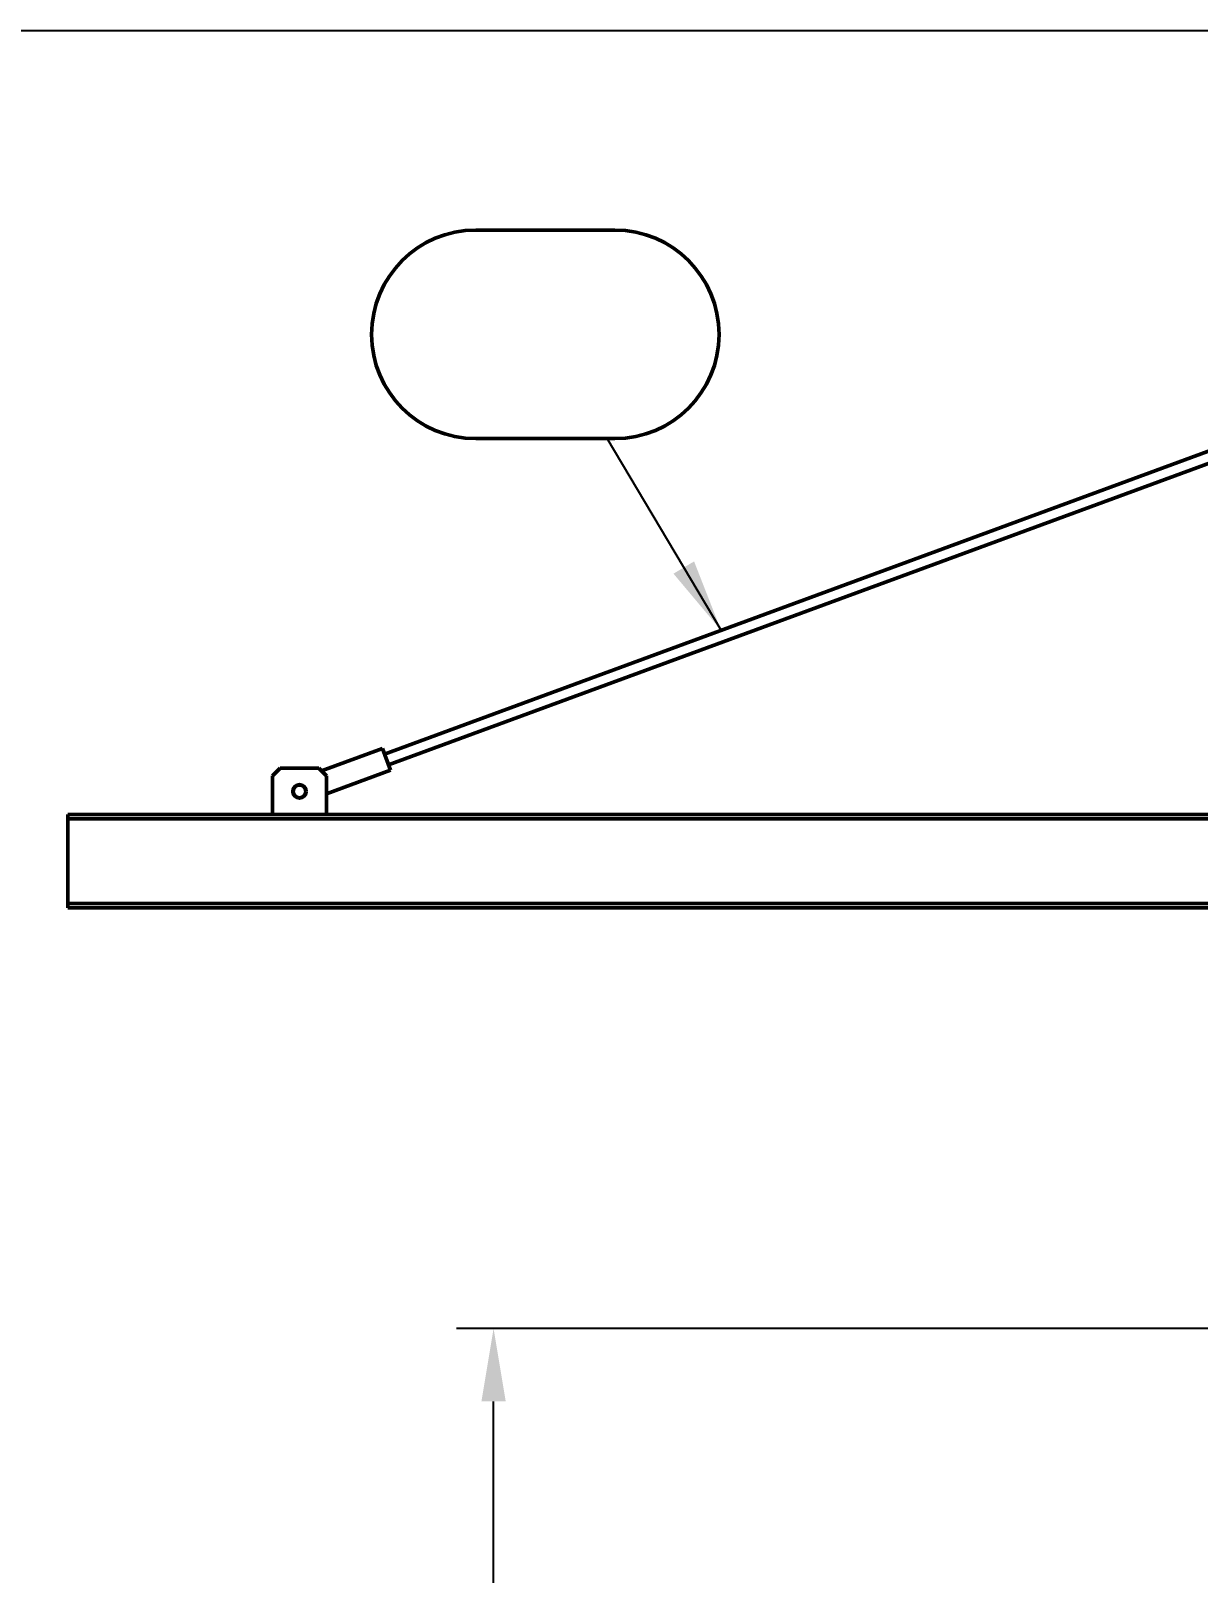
# Model space of a CAD drawing. Header units: inches. Extents: x 11 to 1621, y 11 to 1332.
# Drawn here: x 101.4 to 176.9, y 791.6 to 891.5 of the extents above; entities that cross this region are included whole.
import ezdxf
from ezdxf.enums import TextEntityAlignment as Align

# ---------------------------------------------------------------- set-up
doc = ezdxf.new("R2010")
doc.units = ezdxf.units.IN
doc.header["$LTSCALE"] = 48
doc.header["$MEASUREMENT"] = 0
for name, color, linetype, lineweight in [('Dimension (ANSI)', 7, 'Continuous', 25), ('Symbol (ANSI)', 7, 'Continuous', 25), ('Title (ANSI)', 7, 'Continuous', 50), ('Visible (ANSI)', 7, 'Continuous', 50)]:
    doc.layers.add(name, color=color, linetype=linetype, lineweight=lineweight)
doc.styles.add('Dimension Text', font='tahoma.ttf')
doc.styles.get("Standard").update_dxf_attribs({"font": 'tahoma.ttf'})
doc.dimstyles.new('ELC angle$7', dxfattribs={"dimscale": 48, "dimtxt": 0.12, "dimasz": 0.098425, "dimexe": 0.125, "dimexo": 0.0625, "dimgap": 0.031496, "dimtad": 0, "dimtih": 1, "dimtoh": 1, "dimzin": 0, "dimdsep": 46, "dimtxsty": 'Dimension Text', "dimcen": 0.09, "dimdle": 0.393701, "dimclrd": 256, "dimclre": 256, "dimclrt": 256, "dimadec": 1, "dimazin": 0, "dimtfac": 1, "dimtofl": 0, "dimtmove": 0, "dimatfit": 3, "dimfxl": 0, "dimtolj": 1, "dimtzin": 0, "dimlwd": -1, "dimlwe": -1, "dimarcsym": 0})
doc.dimstyles.new('ELC FT', dxfattribs={"dimscale": 48, "dimtxt": 0.12, "dimasz": 0.098425, "dimexe": 0.05, "dimexo": 0.1, "dimgap": 0.031496, "dimtad": 1, "dimdec": 5, "dimzin": 3, "dimdsep": 46, "dimlunit": 4, "dimtxsty": 'Dimension Text', "dimcen": 0.09, "dimdle": 0.5, "dimclrd": 5, "dimclre": 5, "dimclrt": 256, "dimadec": 1, "dimazin": 3, "dimtfac": 0.833333, "dimtofl": 0, "dimtmove": 0, "dimatfit": 3, "dimfxl": 0, "dimfrac": 2, "dimtolj": 1, "dimtzin": 0, "dimlwd": 25, "dimlwe": 25, "dimarcsym": 0})

# ---------------------------------------------------------------- blocks, each defined once
blk = doc.blocks.new('*D28')
at = {"layer": 'Defpoints', "color": 0, "linetype": 'Continuous', "transparency": 16777216}
for p in [(86.002, 891.451), (200.002, 891.451), (183.393, 291.451)]:
    blk.add_point(p, dxfattribs=at)
at = {"layer": 'Dimension (ANSI)', "color": 5, "linetype": 'Continuous', "lineweight": 25, "transparency": 16777216}
for p, q in [((195.202, 891.451), (83.602, 891.451)), ((86.002, 886.727), (86.002, 614.438)), ((86.002, 296.176), (86.002, 568.464)), ((178.593, 291.451), (83.602, 291.451))]:
    blk.add_line(p, q, dxfattribs=at)
at = {"layer": 'Dimension (ANSI)', "color": 5, "linetype": 'Continuous', "transparency": 16777216}
for points in [[(85.215, 886.727), (86.79, 886.727), (86.002, 891.451)], [(85.215, 296.176), (86.79, 296.176), (86.002, 291.451)]]:
    blk.add_solid(points, dxfattribs=at)
at = {"layer": 'Dimension (ANSI)', "linetype": 'Continuous', "lineweight": 25, "transparency": 16777216, "insert": (86.002, 591.451), "char_height": 5.76, "attachment_point": 5, "rotation": 90, "style": 'Dimension Text'}
blk.add_mtext('\\A1;\\fTahoma|b0|i0;50\'-0"\\P\\fTahoma|b0|i0;4000 STACK', dxfattribs=at)
blk = doc.blocks.new('*D43')
at = {"layer": 'Defpoints', "color": 0, "linetype": 'Continuous', "transparency": 16777216}
for p in [(131.318, 807.451), (208.297, 807.451), (211.659, 627.326)]:
    blk.add_point(p, dxfattribs=at)
at = {"layer": 'Dimension (ANSI)', "color": 5, "linetype": 'Continuous', "lineweight": 25, "transparency": 16777216}
for p, q in [((203.497, 807.451), (128.918, 807.451)), ((131.318, 632.051), (131.318, 802.727)), ((206.859, 627.326), (128.918, 627.326))]:
    blk.add_line(p, q, dxfattribs=at)
at = {"layer": 'Dimension (ANSI)', "color": 5, "linetype": 'Continuous', "transparency": 16777216}
for points in [[(130.531, 802.727), (132.105, 802.727), (131.318, 807.451)], [(130.531, 632.051), (132.105, 632.051), (131.318, 627.326)]]:
    blk.add_solid(points, dxfattribs=at)
at = {"layer": 'Dimension (ANSI)', "linetype": 'Continuous', "lineweight": 25, "transparency": 16777216, "insert": (126.17, 717.389), "char_height": 5.76, "attachment_point": 5, "rotation": 90, "style": 'Dimension Text'}
blk.add_mtext('\\A1;15\'-0 1/8"', dxfattribs=at)
blk = doc.blocks.new('CriticalFeature')
at = {"layer": 'Title (ANSI)'}
for p, q in [((0.125, 0.1875), (-0.125, 0.1875)), ((-0.125, -0.1875), (0.125, -0.1875))]:
    blk.add_line(p, q, dxfattribs=at)
for centre, start, end in [((-0.125, 0), 90, 270), ((0.125, 0), 270, 90)]:
    blk.add_arc(centre, 0.1875, start, end, dxfattribs=at)
at = {"layer": 'Symbol (ANSI)', "lineweight": 30, "flags": 63}
blk.add_attdef('Critical_Feature_No.<Enter_Prompt_for_Field>', text='', height=0.18, dxfattribs=at).set_placement((0, 0), align=Align.TOP_CENTER)

msp = doc.modelspace()

# ---------------------------------------------------------------- linework, layer by layer
at = {"layer": 'Visible (ANSI)'}
for p, q in [((124.254711, 844.637984), (190.491409, 868.983175)), ((124.51345, 843.934027), (190.750147, 868.279218)), ((120.179029, 843.539501), (124.125342, 844.989962)), ((124.125342, 844.989962), (124.642819, 843.582049)), ((117.002429, 843.216101), (117.502429, 843.716101)), ((117.502429, 843.716101), (120.002429, 843.716101)), ((120.002429, 843.716101), (120.502429, 843.216101)), ((117.002429, 841.091101), (117.002429, 843.216101)), ((124.642819, 843.582049), (120.502429, 842.060255)), ((120.502429, 843.216101), (120.502429, 841.091101)), ((195.127429, 840.716101), (103.752429, 840.716101)), ((103.752429, 840.436101), (103.752429, 840.716101)), ((117.002429, 841.091101), (117.002429, 840.716101)), ((120.502429, 840.716101), (120.502429, 841.091101)), ((195.127429, 840.436101), (103.752429, 840.436101)), ((103.752429, 840.091101), (103.752429, 840.436101)), ((103.752429, 835.311101), (103.752429, 840.091101)), ((103.752429, 834.966101), (103.752429, 835.311101)), ((195.127429, 834.966101), (103.752429, 834.966101)), ((103.752429, 834.686101), (103.752429, 834.966101)), ((195.127429, 834.686101), (103.752429, 834.686101))]:
    msp.add_line(p, q, dxfattribs=at)
for radius in [0.4375, 0.40625]:
    msp.add_circle((118.752429, 842.216101), radius, dxfattribs=at)

# ---------------------------------------------------------------- block references
at = {"xscale": 36, "yscale": 36, "zscale": 36}
msp.add_blockref('CriticalFeature', (134.667399, 871.80388), dxfattribs=at)

# ---------------------------------------------------------------- dimensions: what is measured, and where the dimension line sits
at = {"layer": 'Dimension (ANSI)', "color": 5, "linetype": 'Continuous', "lineweight": 25, "true_color": 0x0000ff}
dim = msp.add_linear_dim(base=(86.002429, 891.451101), p1=(183.392611, 291.451101), p2=(200.002429, 891.451101), angle=270, text='\\fTahoma|b0|i0;<>\\P\\fTahoma|b0|i0;4000 STACK', dimstyle='ELC FT', override={"dimgap": 0.031496, "dimtad": 0, "dimdec": 5, "dimlfac": 1, "dimtol": 0, "dimlim": 0, "dimtp": 0, "dimtm": 0, "dimtdec": 2, "dimatfit": 1, "dimtvp": 0}, dxfattribs=at)
dim.commit()
dim.dimension.update_dxf_attribs({"geometry": '*D28', "text_midpoint": (86.002429, 591.451101), "dimtype": 160})
dim = msp.add_linear_dim(base=(131.318097, 807.451101), p1=(211.658747, 627.326101), p2=(208.296605, 807.451101), angle=90, dimstyle='ELC FT', override={"dimgap": 0.031496, "dimdec": 5, "dimlfac": 1, "dimtol": 0, "dimlim": 0, "dimtp": 0, "dimtm": 0, "dimtdec": 2, "dimatfit": 1}, dxfattribs=at)
dim.commit()
dim.dimension.update_dxf_attribs({"geometry": '*D43', "text_midpoint": (131.318097, 717.388601), "dimtype": 160})

# ---------------------------------------------------------------- leaders
at = {"layer": 'Symbol (ANSI)'}
msp.add_leader([(146.042834, 852.646173), (138.675404, 865.05388)], dimstyle='ELC angle$7', override={"dimtad": 0}, dxfattribs=at)

doc.saveas('drawing.dxf')
